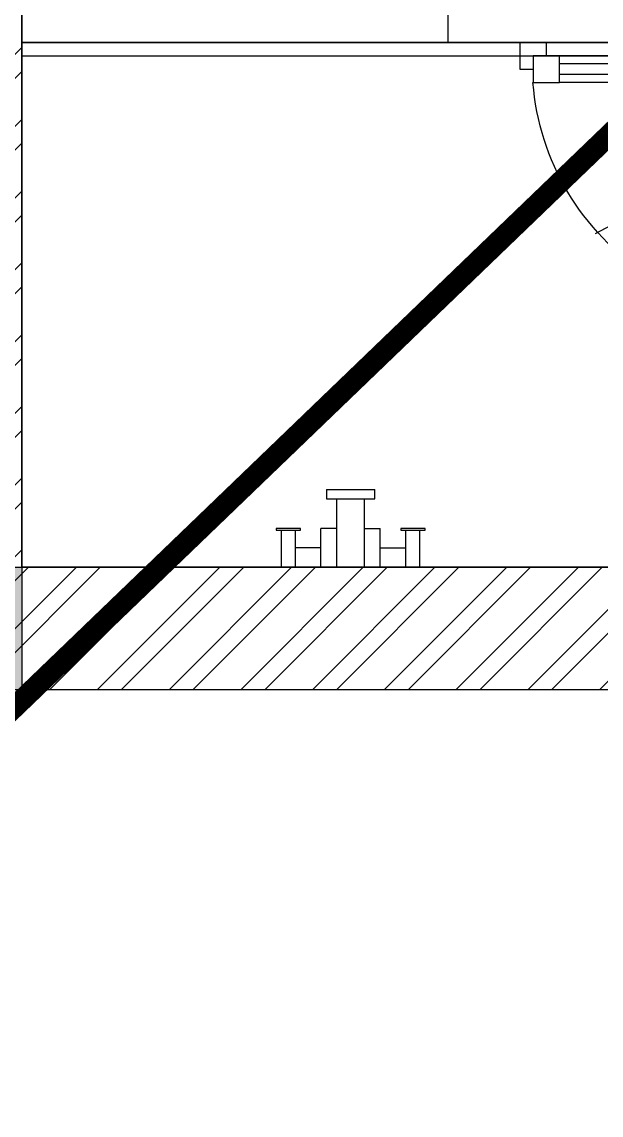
# Model space of a CAD drawing. Header units: millimetres. Extents: x -620 to 19192, y -4765 to 14690.
# Drawn here: x 5110 to 6198, y -799 to 1254 of the extents above; entities that cross this region are included whole.
import ezdxf

# ---------------------------------------------------------------- set-up
doc = ezdxf.new("R2010")
doc.units = ezdxf.units.MM
doc.header["$LTSCALE"] = 150
for name, pattern in [('1625E_Roof Plan$0$DASHED', [0.75, 0.5, -0.25]), ('DASHDOT', [1, 0.5, -0.25, 0, -0.25]), ('HIDDEN', [0])]:
    doc.linetypes.add(name, pattern=pattern)
for name, color, linetype in [('1625E_Columns$0$ad-Column', 3, 'Continuous'), ('1625E_Columns$0$ad-Column Hatch', 125, 'Continuous'), ('1625E_Roof Plan$0$ad-Primary Roof', 5, 'Continuous'), ('ad-Furniture', 8, 'Continuous'), ('ad-Glass Sectionline', 140, 'Continuous'), ('ad-Toilet fixtures', 8, 'Continuous'), ('ad-Wall', 240, 'Continuous'), ('ad-Wall hatch', 8, 'Continuous')]:
    doc.layers.add(name, color=color, linetype=linetype)

# ---------------------------------------------------------------- blocks, each defined once
blk = doc.blocks.new('3BHK+_A$0$ad_Shower')
for p, q in [((0, 130, 0), (-69.5, 130, 0)), ((0, -130), (0, 130)), ((0, 103.8, 0), (-69.5, 103.8, 0)), ((-36.4, 55.7, 0), (-36.4, 103.8, 0)), ((-145.8, -45.6), (-145.8, 45.6)), ((0, 55.7, 0), (-72.9, 55.7, 0)), ((-72.9, 26.2, 0), (-72.9, 55.7, 0)), ((0, 26.2, 0), (-128.2, 26.2, 0)), ((0, -26.2, 0), (-128.2, -26.2, 0)), ((-72.9, -26.2, 0), (-72.9, -56.1, 0)), ((0, -56.1, 0), (-72.9, -56.1, 0)), ((-36.4, -56.1, 0), (-36.4, -103.8, 0)), ((0, -103.8, 0), (-69.5, -103.8, 0)), ((0, -130, 0), (-69.5, -130, 0))]:
    blk.add_line(p, q)
blk.add_lwpolyline([(-69.5, 94.1), (-69.5, 139.7), (-72.9, 139.7), (-72.9, 94.1)], close=True)
at = {"elevation": 0}
blk.add_lwpolyline([(-145.8, -45.6), (-128.2, -45.6), (-128.2, 45.6), (-145.8, 45.6)], dxfattribs=at)
blk.add_lwpolyline([(-69.5, -139.7), (-69.5, -94.1), (-72.9, -94.1), (-72.9, -139.7)], close=True, dxfattribs=at)
blk = doc.blocks.new('$ZCDB_AUDIT_GENERATED_C85C')
at = {"color": 8}
for points in [[(675, 75), (141.8, 359.5)], [(625, 75), (75, 75)], [(50, 25), (50, 0), (0, 0), (0, 50), (25, 50)], [(675, 50), (700, 50), (700, 0), (650, 0), (650, 25)], [(625, 25), (75, 25)], [(700, 0), (0, 0)]]:
    blk.add_lwpolyline(points, dxfattribs=at)
for points in [[(75, 25), (25, 25), (25, 75), (75, 75)], [(675, 25), (625, 25), (625, 75), (675, 75)]]:
    blk.add_lwpolyline(points, close=True, dxfattribs=at)
at = {"color": 140}
for points in [[(625, 60), (75, 60)], [(625, 40), (75, 40)]]:
    blk.add_lwpolyline(points, dxfattribs=at)
at = {"color": 8, "linetype": 'HIDDEN'}
blk.add_arc((497.1, 38.3), 473.6, 122.8151, 175.5591, dxfattribs=at)
blk = doc.blocks.new('*U72')
blk.add_blockref('$ZCDB_AUDIT_GENERATED_C85C', (0, 0))
blk = doc.blocks.new('zw$989B')
at = {"color": 0}
for p, q in [((100, 749), (370, 749)), ((380, 730), (370, 749)), ((70, 81), (70, 719)), ((220, 730), (1530, 730)), ((540, 730), (680, 662)), ((680, 662), (1530, 662)), ((1700, 138), (1700, 662)), ((87, 171), (87, 629)), ((120, 630), (120, 170)), ((680, 138), (540, 70)), ((680, 138), (1530, 138)), ((220, 70), (1530, 70)), ((370, 51), (380, 70)), ((100, 51), (370, 51))]:
    blk.add_line(p, q, dxfattribs=at)
at = {"color": 0, "linetype": 'DASHDOT'}
for p, q in [((1565, 465), (1565, 335)), ((1500, 400), (1630, 400))]:
    blk.add_line(p, q, dxfattribs=at)
at = {"color": 0}
blk.add_lwpolyline([(0, 0), (0, 800), (1800, 800), (1800, 0)], close=True, dxfattribs=at)
for radius in [31.294, 21.294]:
    blk.add_circle((1565, 400), radius, dxfattribs=at)
for centre, radius, start, end in [((100, 719), 30, 90, 180), ((207, 629), 120, 90, 180), ((220, 630), 100, 90, 180), ((1530, 305.926), 424.074, 80.592388, 90), ((1559.313, 482.846), 244.743, 68.198591, 80.592388), ((1603.673, 593.747), 125.298, 46.000099, 68.198591), ((1669.585, 662), 30.415, 0, 46.000099), ((1530, 237.926), 424.074, 80.592388, 90), ((1559.313, 414.846), 244.743, 68.198591, 80.592388), ((1603.673, 525.747), 125.298, 53.421211, 68.198591), ((1657.445, 586.304), 45.184, 19.644745, 62.452929), ((1657.445, 213.696), 45.184, 297.547071, 340.355255), ((207, 171), 120, 180, 270), ((220, 170), 100, 180, 270), ((1603.673, 274.254), 125.298, 291.801409, 306.578789), ((1530, 562.074), 424.074, 270, 279.407612), ((1559.313, 385.155), 244.743, 279.407612, 291.801409), ((1669.585, 138), 30.415, 313.999901, 0), ((1603.673, 206.254), 125.298, 291.801409, 313.999901), ((1559.313, 317.155), 244.743, 279.407612, 291.801409), ((100, 81), 30, 180, 270), ((1530, 494.074), 424.074, 270, 279.407612)]:
    blk.add_arc(centre, radius, start, end, dxfattribs=at)
blk = doc.blocks.new('zw$D46D')
at = {"layer": 'ad-Glass Sectionline'}
blk.add_lwpolyline([(8310, 1215), (5110, 1215), (5110, 1190), (8310, 1190)], close=True, dxfattribs=at)
at = {"layer": 'ad-Toilet fixtures'}
blk.add_lwpolyline([(6745, 230), (5110, 230), (5110, 1215), (6745, 1215)], close=True, dxfattribs=at)
at = {"xscale": -1, "rotation": 180}
blk.add_blockref('*U72', (6045, 1215), dxfattribs=at)
at = {"layer": 'ad-Toilet fixtures', "rotation": 270}
for name, p in [('zw$989B', (5110, 3015)), ('3BHK+_A$0$ad_Shower', (5727.5, 230))]:
    blk.add_blockref(name, p, dxfattribs=at)
blk = doc.blocks.new('zw$42B5')
at = {"layer": 'ad-Wall hatch', "transparency": 33554610}
h = blk.add_hatch(dxfattribs=at)
h.set_pattern_fill('ANSI32', color=256, scale=10)
h.set_pattern_definition([(45, (-1040635.14, 674820.02), (-67.351921, 67.351921), []), (45, (-1040590.24, 674820.02), (-67.351921, 67.351921), [])])
h.paths.add_polyline_path([(12120, 13620), (12120, 10220), (11890, 10220), (11890, 13390), (7240, 13390), (7240, 8645), (4245, 8645), (4245, 8875), (4445, 8875), (4445, 9370), (4560, 9370), (4560, 8760), (7010, 8760), (7010, 10500), (6360, 10500), (6360, 10615), (7010, 10615), (7010, 13390), (4560, 13390), (4560, 10615), (5560, 10615), (5560, 10500), (4445, 10500), (4445, 13390), (230, 13390), (230, 8875), (3345, 8875), (3345, 8645), (3060, 8645), (3060, 4745), (3345, 4745), (3345, 4515), (230, 4515), (230, 230), (4995, 230), (4995, 3130), (6060, 3130), (6060, 3015), (5110, 3015), (5110, 230), (8310, 230), (8310, 3015), (6860, 3015), (6860, 3130), (8310, 3130), (8310, 4630), (5110, 4630), (5110, 3930), (4995, 3930), (4995, 4515), (4245, 4515), (4245, 4745), (8540, 4745), (8540, 230), (9240, 230), (9240, 0), (0, 0), (0, 4745), (2830, 4745), (2830, 8645), (0, 8645), (0, 13620)])
at = {"layer": 'ad-Wall'}
for points in [[(4995, 3130), (6060, 3130), (6060, 3015), (5110, 3015), (5110, 230), (8310, 230), (8310, 3015), (6860, 3015), (6860, 3130), (8310, 3130), (8310, 4630), (5110, 4630), (5110, 3930), (4995, 3930)], [(4245, 4745), (8540, 4745), (8540, 230), (9240, 230), (9240, 0), (0, 0)]]:
    blk.add_lwpolyline(points, dxfattribs=at)
blk = doc.blocks.new('1625E_Roof Plan')
at = {"layer": '1625E_Roof Plan$0$ad-Primary Roof', "linetype": '1625E_Roof Plan$0$DASHED', "ltscale": 2, "const_width": 40}
blk.add_lwpolyline([(12570, -2645), (2380, -2645), (7475, 2255)], close=True, dxfattribs=at)
blk = doc.blocks.new('1625E_Columns$0$zw$6AA0')
at = {"layer": '1625E_Columns$0$ad-Column Hatch', "transparency": 33554687}
h = blk.add_hatch(color=256, dxfattribs=at)
h.dxf.hatch_style = 1
h.paths.add_polyline_path([(0, -230), (380, -230), (380, 0), (0, 0)])
at = {"layer": '1625E_Columns$0$ad-Column'}
blk.add_lwpolyline([(0, -230), (380, -230), (380, 0), (0, 0)], close=True, dxfattribs=at)
blk = doc.blocks.new('1625E_Columns')
at = {"layer": '1625E_Columns$0$ad-Column', "xscale": -1, "rotation": 180}
blk.add_blockref('1625E_Columns$0$zw$6AA0', (4730, 0), dxfattribs=at)

msp = doc.modelspace()

# ---------------------------------------------------------------- block references
at = {"layer": 'ad-Furniture'}
msp.add_blockref('zw$D46D', (0, 0), dxfattribs=at)

# ---------------------------------------------------------------- next in the draw order: block references
at = {"layer": 'ad-Wall'}
msp.add_blockref('zw$42B5', (0, 0), dxfattribs=at)

# ---------------------------------------------------------------- next in the draw order: block references
for name in ['1625E_Roof Plan', '1625E_Columns']:
    msp.add_blockref(name, (0, 0))

doc.saveas('drawing.dxf')
